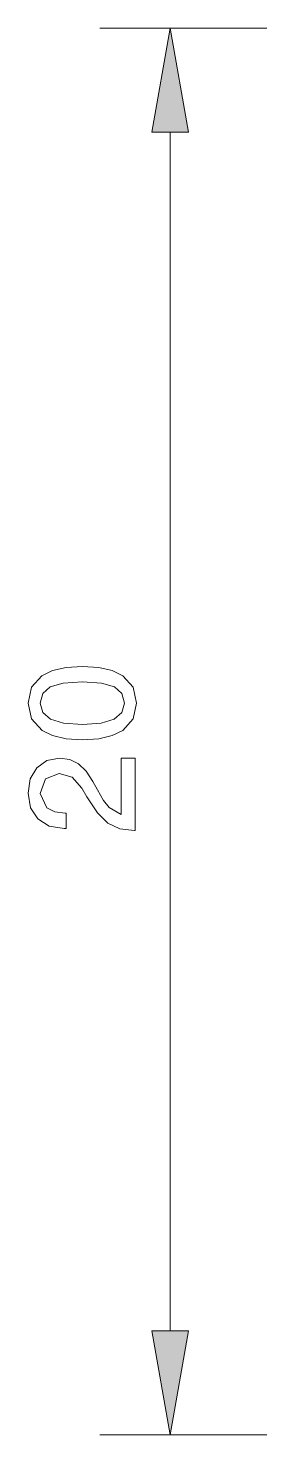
# Model space of a CAD drawing. Extents: x 0 to 420, y 0 to 594.
# Drawn here: x 271.6 to 278.19, y 463.5 to 503.5 of the extents above; entities that cross this region are included whole.
import ezdxf

# ---------------------------------------------------------------- set-up
doc = ezdxf.new("R2010")
doc.units = 0

msp = doc.modelspace()

# ---------------------------------------------------------------- linework, layer by layer
at = {"lineweight": 13}
for p, q in [((316.242, 503.501), (273.642, 503.501)), ((275.642, 466.455), (275.642, 500.547)), ((314.142, 463.501), (273.642, 463.501))]:
    msp.add_line(p, q, dxfattribs=at)
for points in [[(276.163, 500.547), (275.642, 503.501), (275.121, 500.547)], [(273.146, 483.264), (272.681, 483.294), (272.297, 483.383), (271.994, 483.531), (271.697, 483.859), (271.599, 484.309), (271.697, 484.76), (271.991, 485.087), (272.293, 485.234), (272.678, 485.322), (273.146, 485.351), (273.611, 485.322), (273.995, 485.234), (274.296, 485.087), (274.588, 484.76), (274.686, 484.309), (274.588, 483.859), (274.294, 483.531), (273.992, 483.383), (273.609, 483.294)], [(273.143, 483.699), (273.68, 483.736), (274.05, 483.847), (274.266, 484.037), (274.338, 484.309), (274.267, 484.583), (274.053, 484.771), (273.684, 484.88), (273.143, 484.916), (272.601, 484.88), (272.231, 484.771), (272.018, 484.583), (271.946, 484.309), (272.018, 484.037), (272.234, 483.847), (272.605, 483.736)], [(274.642, 480.686), (274.629, 480.686), (274.213, 480.738), (273.872, 480.894), (273.569, 481.185), (273.27, 481.645), (273.131, 481.888), (272.849, 482.207), (272.482, 482.307), (272.094, 482.152), (271.946, 481.735), (272.134, 481.326), (272.357, 481.214), (272.65, 481.177), (272.686, 481.177), (272.686, 480.742), (272.624, 480.742), (272.2, 480.81), (271.875, 481.013), (271.668, 481.333), (271.599, 481.748), (271.66, 482.151), (271.845, 482.468), (272.13, 482.674), (272.493, 482.742), (272.784, 482.701), (273.036, 482.579), (273.254, 482.373), (273.44, 482.081), (273.569, 481.839), (273.748, 481.542), (273.91, 481.343), (274.251, 481.144), (274.251, 482.742), (274.642, 482.742)], [(275.121, 466.455), (275.642, 463.501), (276.163, 466.455)]]:
    msp.add_lwpolyline(points, close=True, dxfattribs=at)
for points in [[(276.163, 500.547), (275.642, 503.501), (276.163, 500.547), (275.121, 500.547)], [(275.121, 466.455), (275.642, 463.501), (275.121, 466.455), (276.163, 466.455)]]:
    msp.add_solid(points, dxfattribs=at)

doc.saveas('drawing.dxf')
